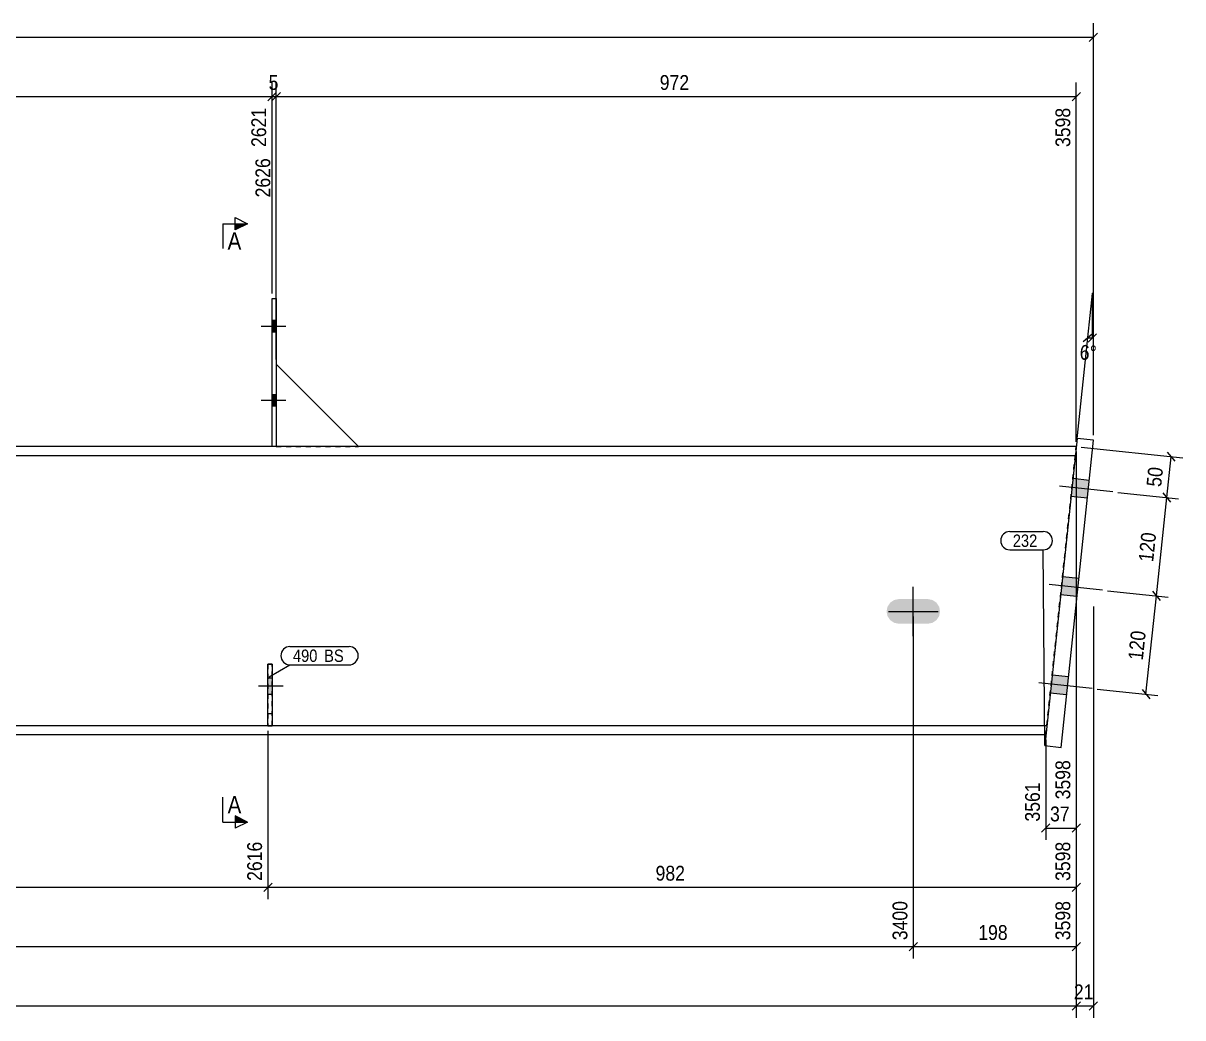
# Model space of a CAD drawing. Header units: millimetres. Extents: x 2 to 825, y 1 to 579.
# Drawn here: x 413.7 to 648.4, y 199.9 to 401.2 of the extents above; entities that cross this region are included whole.
import ezdxf

# ---------------------------------------------------------------- set-up
doc = ezdxf.new("R2010")
doc.units = ezdxf.units.MM
for name, pattern in [('XKITLINE00', [0]), ('XKITLINE01', [4, 1, -1, 1, -1]), ('XKITLINE02', [4, 2, -2])]:
    doc.linetypes.add(name, pattern=pattern)
for name, color, linetype, lineweight in [('Bolt', 3, 'Continuous', 0), ('Dimensions', 7, 'Continuous', 0), ('Part', 2, 'Continuous', 0), ('PartMark', 7, 'Continuous', 0), ('Section', 6, 'Continuous', 0)]:
    doc.layers.add(name, color=color, linetype=linetype, lineweight=lineweight)
doc.styles.add('ARIAL', font='ARIAL.TTF')

# ---------------------------------------------------------------- blocks, each defined once
blk = doc.blocks.new('*A2')
at = {"layer": 'Bolt'}
blk.add_hatch(color=3, dxfattribs=at).paths.add_polyline_path([(599.3, 282.17), (599.11, 281.22), (598.57, 280.41), (597.75, 279.86), (596.8, 279.67), (590.96, 279.67), (590.01, 279.86), (589.2, 280.41), (588.66, 281.22), (588.46, 282.17), (588.66, 283.13), (589.2, 283.94), (590.01, 284.48), (590.96, 284.67), (596.8, 284.67), (597.75, 284.48), (598.57, 283.94), (599.11, 283.13)], flags=17)
at = {"layer": 'Bolt', "color": 3, "linetype": 'XKITLINE00', "lineweight": 0}
for p, q in [((593.88, 277.17), (593.88, 287.17)), ((588.88, 282.17), (598.88, 282.17))]:
    blk.add_line(p, q, dxfattribs=at)
blk = doc.blocks.new('*A3')
at = {"layer": 'Bolt'}
for points in [[(464.08, 341.01), (464.91, 341.01), (464.91, 338.67), (464.08, 338.67)], [(464.08, 341.01), (464.91, 341.01), (464.91, 338.67), (464.08, 338.67)], [(464.08, 326.01), (464.91, 326.01), (464.91, 323.67), (464.08, 323.67)], [(464.08, 326.01), (464.91, 326.01), (464.91, 323.67), (464.08, 323.67)]]:
    blk.add_hatch(color=3, dxfattribs=at).paths.add_polyline_path(points, flags=17)
at = {"layer": 'Bolt', "color": 3, "linetype": 'XKITLINE00', "lineweight": 0}
for p, q in [((464.91, 341.01), (464.08, 341.01)), ((464.91, 341.01), (464.08, 341.01)), ((466.84, 339.84), (461.84, 339.84)), ((466.84, 339.84), (461.84, 339.84)), ((464.91, 338.67), (464.08, 338.67)), ((464.91, 338.67), (464.08, 338.67)), ((466.84, 324.84), (461.84, 324.84)), ((466.84, 324.84), (461.84, 324.84)), ((464.91, 326.01), (464.08, 326.01)), ((464.91, 326.01), (464.08, 326.01)), ((464.91, 323.67), (464.08, 323.67)), ((464.91, 323.67), (464.08, 323.67))]:
    blk.add_line(p, q, dxfattribs=at)
blk = doc.blocks.new('*A7')
at = {"layer": 'Bolt', "color": 3, "linetype": 'XKITLINE02', "lineweight": 0}
for p, q in [((464.08, 268.64), (463.24, 268.64)), ((466.33, 267.01), (461.33, 267.01)), ((464.08, 265.37), (463.24, 265.37))]:
    blk.add_line(p, q, dxfattribs=at)
blk = doc.blocks.new('*A8')
at = {"layer": 'Bolt'}
blk.add_hatch(color=3, dxfattribs=at).paths.add_polyline_path([(464.08, 265.37), (463.24, 265.37), (463.24, 268.64), (464.08, 268.64)], flags=17)
at = {"layer": 'Bolt', "color": 3, "linetype": 'XKITLINE00', "lineweight": 0}
for p, q in [((464.08, 268.64), (463.24, 268.64)), ((466.33, 267.01), (461.33, 267.01)), ((464.08, 265.37), (463.24, 265.37))]:
    blk.add_line(p, q, dxfattribs=at)
blk = doc.blocks.new('*A10')
at = {"layer": 'Bolt'}
for points in [[(629.11, 305.05), (625.79, 305.4), (626.18, 309.04), (629.49, 308.69)], [(629.11, 305.05), (625.79, 305.4), (626.18, 309.04), (629.49, 308.69)], [(627.01, 285.16), (623.69, 285.51), (624.08, 289.15), (627.39, 288.8)], [(627.01, 285.16), (623.69, 285.51), (624.08, 289.15), (627.39, 288.8)], [(624.91, 265.27), (621.6, 265.62), (621.98, 269.26), (625.3, 268.91)], [(624.91, 265.27), (621.6, 265.62), (621.98, 269.26), (625.3, 268.91)]]:
    blk.add_hatch(color=3, dxfattribs=at).paths.add_polyline_path(points, flags=17)
at = {"layer": 'Bolt', "color": 3, "linetype": 'XKITLINE00', "lineweight": 0}
for p, q in [((629.49, 308.69), (626.18, 309.04)), ((629.49, 308.69), (626.18, 309.04)), ((634.27, 306.34), (623.5, 307.48)), ((634.27, 306.34), (623.5, 307.48)), ((629.11, 305.05), (625.79, 305.4)), ((629.11, 305.05), (625.79, 305.4)), ((627.39, 288.8), (624.08, 289.15)), ((627.39, 288.8), (624.08, 289.15)), ((632.17, 286.46), (621.4, 287.59)), ((632.17, 286.46), (621.4, 287.59)), ((627.01, 285.16), (623.69, 285.51)), ((627.01, 285.16), (623.69, 285.51)), ((630.08, 266.57), (619.3, 267.7)), ((630.08, 266.57), (619.3, 267.7)), ((625.3, 268.91), (621.98, 269.26)), ((625.3, 268.91), (621.98, 269.26)), ((624.91, 265.27), (621.6, 265.62)), ((624.91, 265.27), (621.6, 265.62))]:
    blk.add_line(p, q, dxfattribs=at)
blk = doc.blocks.new('*A12')
at = {"layer": 'Part', "color": 2, "linetype": 'XKITLINE00', "lineweight": 0}
for p, q in [((626.86, 315.51), (377.91, 315.51)), ((626.67, 313.67), (377.91, 313.67)), ((620.9, 259.01), (377.91, 259.01)), ((620.71, 257.17), (377.91, 257.17))]:
    blk.add_line(p, q, dxfattribs=at)
at = {"layer": 'Part', "color": 7, "linetype": 'XKITLINE01', "lineweight": 0}
blk.add_line((620.71, 257.17), (626.86, 315.51), dxfattribs=at)
blk = doc.blocks.new('*A13')
at = {"layer": 'Part', "color": 2, "linetype": 'XKITLINE00', "lineweight": 0}
for p, q in [((464.08, 315.51), (464.08, 345.51)), ((464.08, 345.51), (464.91, 345.51)), ((464.91, 345.51), (464.91, 315.51))]:
    blk.add_line(p, q, dxfattribs=at)
at = {"layer": 'Part', "color": 7, "linetype": 'XKITLINE01', "lineweight": 0}
blk.add_line((464.91, 315.51), (464.08, 315.51), dxfattribs=at)
blk = doc.blocks.new('*A14')
at = {"layer": 'Part', "color": 2, "linetype": 'XKITLINE00', "lineweight": 0}
blk.add_line((481.58, 315.51), (464.91, 332.17), dxfattribs=at)
at = {"layer": 'Part', "color": 7, "linetype": 'XKITLINE01', "lineweight": 0}
for p, q in [((464.91, 332.17), (464.91, 315.51)), ((464.91, 315.51), (481.58, 315.51))]:
    blk.add_line(p, q, dxfattribs=at)
blk = doc.blocks.new('*A19')
at = {"layer": 'Part', "color": 7, "linetype": 'XKITLINE01', "lineweight": 0}
for p, q in [((463.24, 271.51), (463.24, 259.01)), ((464.08, 271.51), (463.24, 271.51)), ((464.08, 259.01), (464.08, 271.51)), ((463.24, 261.51), (464.08, 261.51)), ((463.24, 259.01), (464.08, 259.01))]:
    blk.add_line(p, q, dxfattribs=at)
blk = doc.blocks.new('*A20')
at = {"layer": 'Part', "color": 2, "linetype": 'XKITLINE00', "lineweight": 0}
for p, q in [((463.24, 259.01), (463.24, 271.51)), ((463.24, 271.51), (464.08, 271.51)), ((464.08, 271.51), (464.08, 259.01))]:
    blk.add_line(p, q, dxfattribs=at)
at = {"layer": 'Part', "color": 7, "linetype": 'XKITLINE01', "lineweight": 0}
for p, q in [((463.24, 261.51), (464.08, 261.51)), ((464.08, 259.01), (463.24, 259.01))]:
    blk.add_line(p, q, dxfattribs=at)
blk = doc.blocks.new('*A23')
at = {"layer": 'Part', "color": 2, "linetype": 'XKITLINE00', "lineweight": 0}
for p, q in [((627.03, 317.16), (620.48, 255.01)), ((630.35, 316.81), (627.03, 317.16)), ((623.79, 254.66), (630.35, 316.81)), ((620.48, 255.01), (623.79, 254.66))]:
    blk.add_line(p, q, dxfattribs=at)
blk = doc.blocks.new('*A65')
at = {"layer": 'Dimensions', "color": 7, "linetype": 'XKITLINE00', "lineweight": 0}
for p, q in [((631.2, 399.19), (629.5, 397.49)), ((630.35, 317.81), (630.35, 401.19)), ((62.88, 398.34), (630.35, 398.34))]:
    blk.add_line(p, q, dxfattribs=at)
at = {"layer": 'Dimensions', "color": 3}
blk.add_point((630.35, 398.34), dxfattribs=at)
blk = doc.blocks.new('*A68')
at = {"layer": 'Dimensions', "color": 7, "linetype": 'XKITLINE00', "lineweight": 0}
for p, q in [((277.14, 333.17), (277.14, 389.19)), ((464.08, 346.51), (464.08, 389.19)), ((277.99, 387.19), (276.3, 385.49)), ((277.14, 386.34), (464.08, 386.34)), ((464.93, 387.19), (463.23, 385.49))]:
    blk.add_line(p, q, dxfattribs=at)
at = {"layer": 'Dimensions', "color": 3}
for p in [(277.14, 386.34), (464.08, 386.34)]:
    blk.add_point(p, dxfattribs=at)
at = {"layer": 'Dimensions', "color": 3, "style": 'ARIAL', "width": 0.85}
blk.add_text('1295', height=3, dxfattribs=at).set_placement((366.16, 387.69))
blk.add_text('2621', height=3, rotation=90.0002, dxfattribs=at).set_placement((462.88, 376.14))
blk = doc.blocks.new('*A69')
at = {"layer": 'Dimensions', "color": 7, "linetype": 'XKITLINE00', "lineweight": 0}
for p, q in [((464.08, 346.51), (464.08, 389.19)), ((464.91, 333.17), (464.91, 389.19)), ((464.93, 387.19), (463.23, 385.49)), ((465.76, 387.19), (464.06, 385.49)), ((464.08, 386.34), (464.91, 386.34))]:
    blk.add_line(p, q, dxfattribs=at)
at = {"layer": 'Dimensions', "color": 3}
for p in [(464.08, 386.34), (464.91, 386.34)]:
    blk.add_point(p, dxfattribs=at)
at = {"layer": 'Dimensions', "color": 3, "style": 'ARIAL', "width": 0.85}
blk.add_text('5', height=3, dxfattribs=at).set_placement((463.38, 387.69))
blk.add_text('2626', height=3, rotation=90.0002, dxfattribs=at).set_placement((463.71, 365.94))
blk = doc.blocks.new('*A70')
at = {"layer": 'Dimensions', "color": 7, "linetype": 'XKITLINE00', "lineweight": 0}
for p, q in [((464.91, 333.17), (464.91, 389.19)), ((626.86, 316.51), (626.86, 389.19)), ((465.76, 387.19), (464.06, 385.49)), ((464.91, 386.34), (626.86, 386.34)), ((627.71, 387.19), (626.01, 385.49))]:
    blk.add_line(p, q, dxfattribs=at)
at = {"layer": 'Dimensions', "color": 3}
for p in [(464.91, 386.34), (626.86, 386.34)]:
    blk.add_point(p, dxfattribs=at)
at = {"layer": 'Dimensions', "color": 3, "style": 'ARIAL', "width": 0.85}
blk.add_text('972', height=3, dxfattribs=at).set_placement((542.55, 387.69))
blk.add_text('3598', height=3, rotation=90.0002, dxfattribs=at).set_placement((625.66, 376.14))
blk = doc.blocks.new('*A71')
at = {"layer": 'Dimensions', "color": 7, "linetype": 'XKITLINE00', "lineweight": 0}
for p, q in [((633.17, 286.35), (645.46, 285.05)), ((640.98, 265.42), (643.08, 285.31)), ((642.32, 286.24), (643.83, 284.37)), ((631.07, 266.46), (643.37, 265.16)), ((640.22, 266.35), (641.73, 264.48))]:
    blk.add_line(p, q, dxfattribs=at)
at = {"layer": 'Dimensions', "color": 3}
for p in [(643.08, 285.31), (640.98, 265.42)]:
    blk.add_point(p, dxfattribs=at)
at = {"layer": 'Dimensions', "color": 3, "style": 'ARIAL', "width": 0.85}
blk.add_text('120', height=3, rotation=83.9784, dxfattribs=at).set_placement((640.33, 272.18))
blk = doc.blocks.new('*A72')
at = {"layer": 'Dimensions', "color": 7, "linetype": 'XKITLINE00', "lineweight": 0}
for p, q in [((635.27, 306.24), (647.56, 304.94)), ((643.08, 285.31), (645.17, 305.19)), ((644.42, 306.13), (645.93, 304.26)), ((633.17, 286.35), (645.46, 285.05)), ((642.32, 286.24), (643.83, 284.37))]:
    blk.add_line(p, q, dxfattribs=at)
at = {"layer": 'Dimensions', "color": 3}
for p in [(645.17, 305.19), (643.08, 285.31)]:
    blk.add_point(p, dxfattribs=at)
at = {"layer": 'Dimensions', "color": 3, "style": 'ARIAL', "width": 0.85}
blk.add_text('120', height=3, rotation=83.9784, dxfattribs=at).set_placement((642.43, 292.07))
blk = doc.blocks.new('*A73')
at = {"layer": 'Dimensions', "color": 7, "linetype": 'XKITLINE00', "lineweight": 0}
for p, q in [((627.85, 315.4), (648.44, 313.23)), ((645.17, 305.19), (646.05, 313.48)), ((645.29, 314.42), (646.8, 312.55)), ((635.27, 306.24), (647.56, 304.94)), ((644.42, 306.13), (645.93, 304.26))]:
    blk.add_line(p, q, dxfattribs=at)
at = {"layer": 'Dimensions', "color": 3}
for p in [(646.05, 313.48), (645.17, 305.19)]:
    blk.add_point(p, dxfattribs=at)
at = {"layer": 'Dimensions', "color": 3, "style": 'ARIAL', "width": 0.85}
blk.add_text('50', height=3, rotation=83.9784, dxfattribs=at).set_placement((644.04, 307.27))
blk = doc.blocks.new('*A80')
at = {"layer": 'Dimensions', "color": 7, "linetype": 'XKITLINE00', "lineweight": 0}
for p, q in [((626.86, 314.51), (626.86, 235.94)), ((620.71, 256.17), (620.71, 235.94)), ((621.55, 239.19), (619.86, 237.49)), ((620.71, 238.34), (626.86, 238.34)), ((627.71, 239.19), (626.01, 237.49))]:
    blk.add_line(p, q, dxfattribs=at)
at = {"layer": 'Dimensions', "color": 3}
for p in [(620.71, 238.34), (626.86, 238.34)]:
    blk.add_point(p, dxfattribs=at)
at = {"layer": 'Dimensions', "color": 3, "style": 'ARIAL', "width": 0.85}
for s, p in [('3598', (625.66, 244.14)), ('3561', (619.51, 239.64))]:
    blk.add_text(s, height=3, rotation=90.0002, dxfattribs=at).set_placement(p)
blk.add_text('37', height=3, dxfattribs=at).set_placement((621.56, 239.69))
blk = doc.blocks.new('*A83')
at = {"layer": 'PartMark', "color": 7, "linetype": 'XKITLINE00', "lineweight": 0}
for p, q in [((613.42, 298.33), (620.19, 298.33)), ((613.42, 294.63), (620.19, 294.63)), ((620.48, 255.01), (620.19, 294.63))]:
    blk.add_line(p, q, dxfattribs=at)
for centre, start, end in [((613.42, 296.48), 90, 270), ((620.19, 296.48), 270, 90)]:
    blk.add_arc(centre, 1.85, start, end, dxfattribs=at)
at = {"layer": 'PartMark', "color": 3, "style": 'ARIAL', "width": 0.85}
blk.add_text('232', height=2.5, dxfattribs=at).set_placement((614.02, 295.23))
blk = doc.blocks.new('*A88')
at = {"layer": 'PartMark', "color": 7, "linetype": 'XKITLINE00', "lineweight": 0}
for p, q in [((467.7, 275.05), (479.66, 275.05)), ((463.46, 268.96), (467.7, 271.35)), ((467.7, 271.35), (479.66, 271.35))]:
    blk.add_line(p, q, dxfattribs=at)
for centre, start, end in [((467.7, 273.2), 90, 270), ((479.66, 273.2), 270, 90)]:
    blk.add_arc(centre, 1.85, start, end, dxfattribs=at)
at = {"layer": 'PartMark', "color": 3, "style": 'ARIAL', "width": 0.85}
for s, p in [('490', (468.3, 271.95)), ('BS', (474.62, 271.95))]:
    blk.add_text(s, height=2.5, dxfattribs=at).set_placement(p)
blk = doc.blocks.new('*A90')
at = {"layer": 'Section'}
for points in [[(456.58, 360.62), (459.08, 360.62), (456.58, 359.37)], [(456.58, 240.8), (459.08, 239.55), (456.58, 239.55)]]:
    blk.add_hatch(color=3, dxfattribs=at).paths.add_polyline_path(points, flags=17)
at = {"layer": 'Section', "color": 3, "linetype": 'XKITLINE00', "lineweight": 0}
for p, q in [((456.58, 359.37), (456.58, 361.87)), ((456.58, 361.87), (459.08, 360.62)), ((459.08, 360.62), (456.58, 359.37)), ((459.08, 239.55), (456.58, 240.8)), ((456.58, 240.8), (456.58, 238.3)), ((459.08, 239.55), (456.58, 238.3))]:
    blk.add_line(p, q, dxfattribs=at)
at = {"layer": 'Section', "color": 1, "linetype": 'XKITLINE00', "lineweight": 0}
for p, q in [((454.08, 360.62), (454.08, 355.62)), ((454.08, 360.62), (459.08, 360.62)), ((454.08, 239.55), (454.08, 244.55)), ((454.08, 239.55), (459.08, 239.55))]:
    blk.add_line(p, q, dxfattribs=at)
at = {"layer": 'Section', "color": 7, "style": 'ARIAL', "width": 0.85}
for p in [(455.08, 355.37), (455.08, 241.3)]:
    blk.add_text('A', height=3.5, dxfattribs=at).set_placement(p)
blk = doc.blocks.new('*A93')
at = {"layer": 'Dimensions', "color": 7, "linetype": 'XKITLINE00', "lineweight": 0}
for p, q in [((629.18, 337.56), (630.13, 346.51)), ((630.13, 337.51), (630.13, 346.51)), ((628.25, 336.8), (630.12, 338.31)), ((629.28, 336.66), (630.98, 338.36)), ((626.96, 316.5), (629.18, 337.56))]:
    blk.add_line(p, q, dxfattribs=at)
blk.add_arc((630.13, 346.51), 9, 263.9789, 270, dxfattribs=at)
at = {"layer": 'Dimensions', "color": 7}
for p in [(630.13, 346.51), (629.18, 337.56), (630.13, 337.51)]:
    blk.add_point(p, dxfattribs=at)
at = {"layer": 'Dimensions', "color": 3, "style": 'ARIAL', "width": 0.85}
blk.add_text('6°', height=3, rotation=-3.008, dxfattribs=at).set_placement((627.51, 333.13))
blk = doc.blocks.new('*A94')
at = {"layer": 'Dimensions', "color": 7, "linetype": 'XKITLINE00', "lineweight": 0}
for p, q in [((626.86, 314.51), (626.86, 199.94)), ((66.43, 202.34), (626.86, 202.34)), ((627.71, 203.19), (626.01, 201.49))]:
    blk.add_line(p, q, dxfattribs=at)
at = {"layer": 'Dimensions', "color": 3}
blk.add_point((626.86, 202.34), dxfattribs=at)
blk = doc.blocks.new('*A95')
at = {"layer": 'Dimensions', "color": 7, "linetype": 'XKITLINE00', "lineweight": 0}
for p, q in [((626.86, 314.51), (626.86, 199.94)), ((630.35, 283.13), (630.35, 199.94)), ((627.71, 203.19), (626.01, 201.49)), ((626.86, 202.34), (630.35, 202.34)), ((631.2, 203.19), (629.5, 201.49))]:
    blk.add_line(p, q, dxfattribs=at)
at = {"layer": 'Dimensions', "color": 3}
for p in [(626.86, 202.34), (630.35, 202.34)]:
    blk.add_point(p, dxfattribs=at)
at = {"layer": 'Dimensions', "color": 3, "style": 'ARIAL', "width": 0.85}
blk.add_text('21', height=3, dxfattribs=at).set_placement((626.38, 203.69))
blk = doc.blocks.new('*A97')
at = {"layer": 'Dimensions', "color": 7, "linetype": 'XKITLINE00', "lineweight": 0}
for p, q in [((593.88, 281.17), (593.88, 211.94)), ((103.04, 214.34), (593.88, 214.34)), ((594.73, 215.19), (593.03, 213.49))]:
    blk.add_line(p, q, dxfattribs=at)
at = {"layer": 'Dimensions', "color": 3}
blk.add_point((593.88, 214.34), dxfattribs=at)
at = {"layer": 'Dimensions', "color": 3, "style": 'ARIAL', "width": 0.85}
blk.add_text('3400', height=3, rotation=90.0002, dxfattribs=at).set_placement((592.68, 215.64))
blk = doc.blocks.new('*A98')
at = {"layer": 'Dimensions', "color": 7, "linetype": 'XKITLINE00', "lineweight": 0}
for p, q in [((626.86, 314.51), (626.86, 211.94)), ((593.88, 281.17), (593.88, 211.94)), ((594.73, 215.19), (593.03, 213.49)), ((593.88, 214.34), (626.86, 214.34)), ((627.71, 215.19), (626.01, 213.49))]:
    blk.add_line(p, q, dxfattribs=at)
at = {"layer": 'Dimensions', "color": 3}
for p in [(593.88, 214.34), (626.86, 214.34)]:
    blk.add_point(p, dxfattribs=at)
at = {"layer": 'Dimensions', "color": 3, "style": 'ARIAL', "width": 0.85}
blk.add_text('3598', height=3, rotation=90.0002, dxfattribs=at).set_placement((625.66, 215.64))
blk.add_text('198', height=3, dxfattribs=at).set_placement((607.03, 215.69))
blk = doc.blocks.new('*A100')
at = {"layer": 'Dimensions', "color": 7, "linetype": 'XKITLINE00', "lineweight": 0}
for p, q in [((275.48, 258.01), (275.48, 223.94)), ((463.24, 258.01), (463.24, 223.94)), ((276.33, 227.19), (274.63, 225.49)), ((275.48, 226.34), (463.24, 226.34)), ((464.09, 227.19), (462.4, 225.49))]:
    blk.add_line(p, q, dxfattribs=at)
at = {"layer": 'Dimensions', "color": 3}
for p in [(275.48, 226.34), (463.24, 226.34)]:
    blk.add_point(p, dxfattribs=at)
at = {"layer": 'Dimensions', "color": 3, "style": 'ARIAL', "width": 0.85}
blk.add_text('2616', height=3, rotation=90.0002, dxfattribs=at).set_placement((462.04, 227.64))
blk.add_text('1300', height=3, dxfattribs=at).set_placement((364.91, 227.69))
blk = doc.blocks.new('*A101')
at = {"layer": 'Dimensions', "color": 7, "linetype": 'XKITLINE00', "lineweight": 0}
for p, q in [((626.86, 314.51), (626.86, 223.94)), ((463.24, 258.01), (463.24, 223.94)), ((464.09, 227.19), (462.4, 225.49)), ((463.24, 226.34), (626.86, 226.34)), ((627.71, 227.19), (626.01, 225.49))]:
    blk.add_line(p, q, dxfattribs=at)
at = {"layer": 'Dimensions', "color": 3}
for p in [(463.24, 226.34), (626.86, 226.34)]:
    blk.add_point(p, dxfattribs=at)
at = {"layer": 'Dimensions', "color": 3, "style": 'ARIAL', "width": 0.85}
blk.add_text('3598', height=3, rotation=90.0002, dxfattribs=at).set_placement((625.66, 227.64))
blk.add_text('982', height=3, dxfattribs=at).set_placement((541.71, 227.69))

msp = doc.modelspace()

# ---------------------------------------------------------------- block references
at = {"lineweight": 0}
for name in ['*A65', '*A68', '*A69', '*A70', '*A90', '*A13', '*A93', '*A3', '*A14', '*A23', '*A73', '*A94', '*A101', '*A98', '*A80', '*A95', '*A10', '*A72', '*A83', '*A2', '*A71', '*A97', '*A88', '*A19', '*A20', '*A7', '*A8', '*A100']:
    msp.add_blockref(name, (0, 0), dxfattribs=at)
at = {"layer": 'Part', "lineweight": 0}
msp.add_blockref('*A12', (0, 0), dxfattribs=at)

doc.saveas('drawing.dxf')
